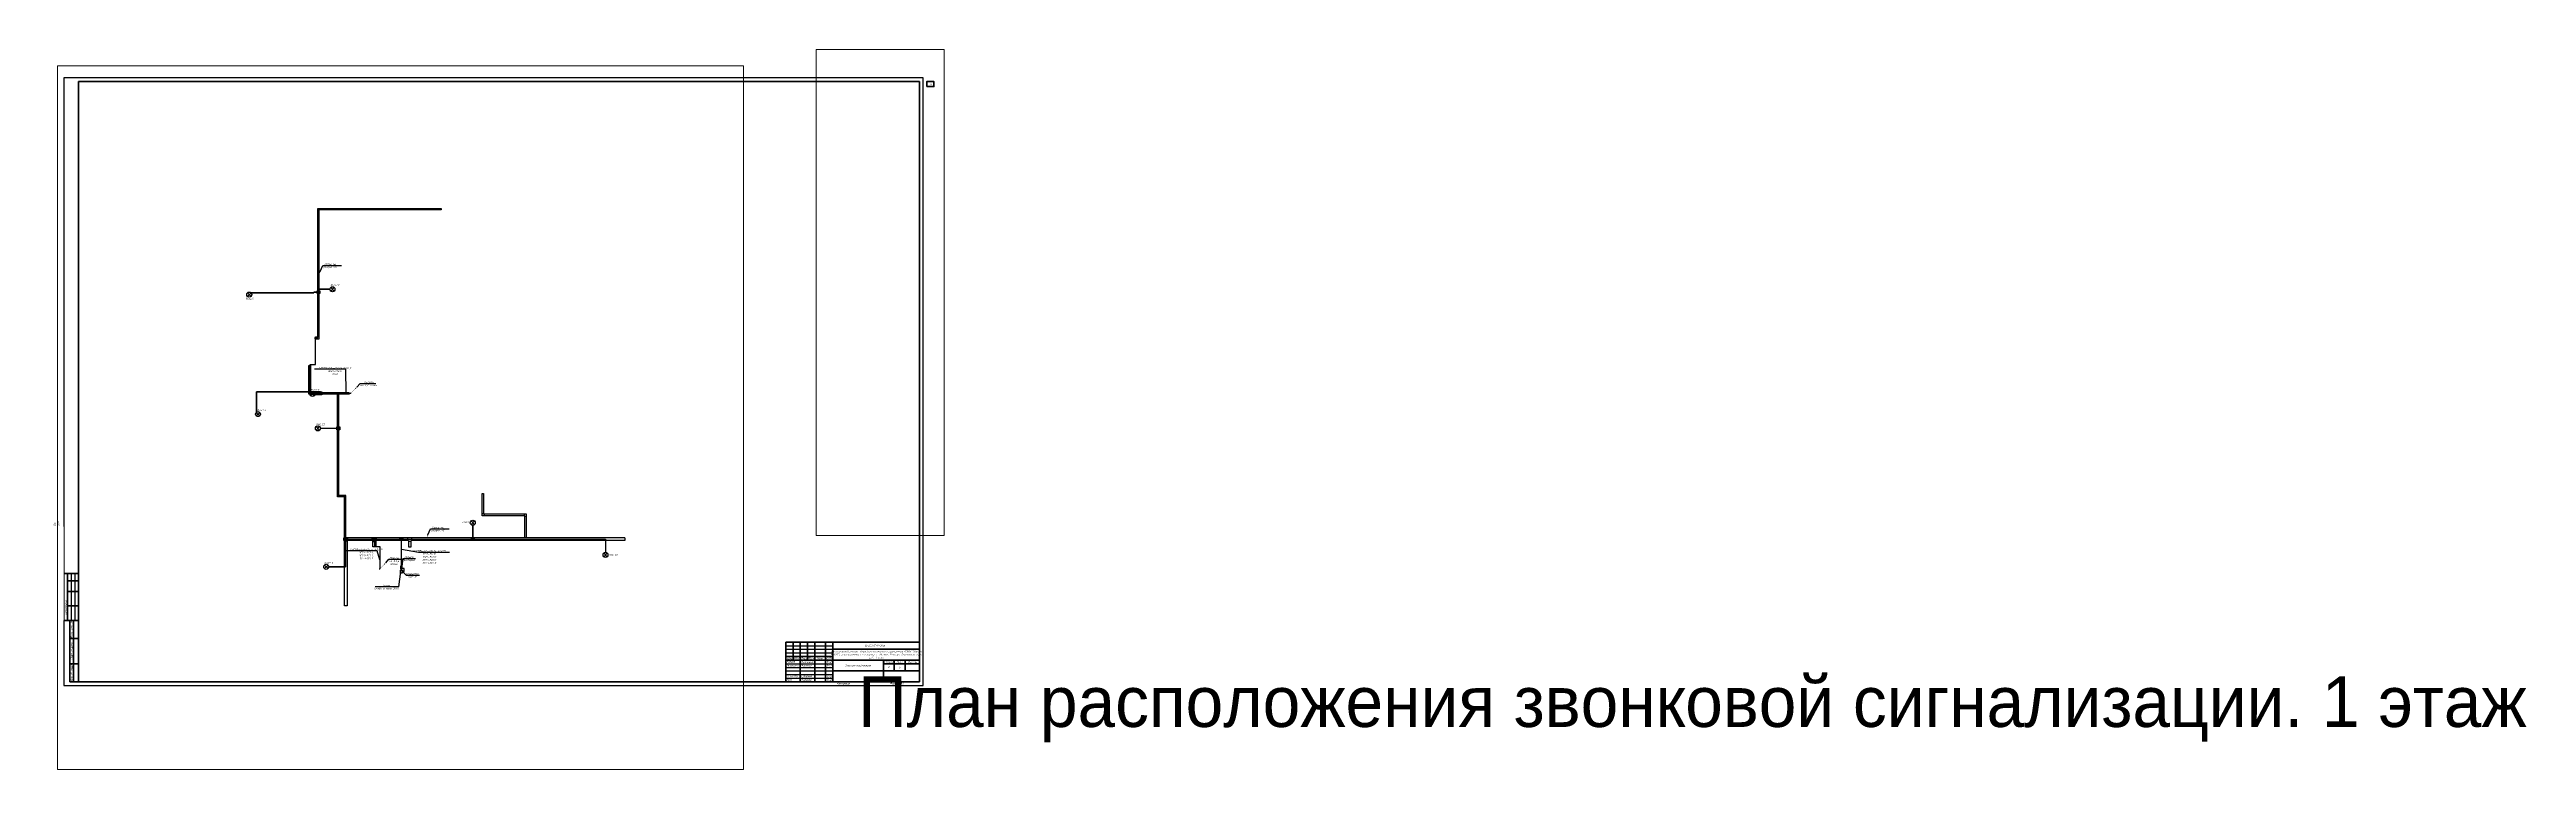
# Paper-space layout '5План расположения оборудования и кабельных трасс на 1 этаже' of a CAD drawing. Extents: x -20 to 3408, y -116 to 880.
# The model-space entities are those that its viewports show. They can reach past a viewport. Long polylines and large blocks are cut down to what shows.
import ezdxf
from ezdxf import colors
from ezdxf.entities.mleader import LeaderData, LeaderLine
from ezdxf.enums import TextEntityAlignment as Align
from ezdxf.math import Vec2, Vec3

# ---------------------------------------------------------------- set-up
doc = ezdxf.new("R2018")
doc.units = 0
doc.header["$LTSCALE"] = 100
doc.set_wipeout_variables(frame=1)
doc.layers.get('Defpoints').update_dxf_attribs({"color": 42})
for name, color, linetype in [('PDF _СКС', 1, 'Continuous'), ('PDF _СС_ЗВ_Кабель', 1, 'Continuous'), ('PDF _СС_ЗВ_Оборудование', 1, 'Continuous'), ('PDF _Текст', 7, 'Continuous'), ('СС. Текст', 7, 'Continuous')]:
    doc.layers.add(name, color=color, linetype=linetype)
for name, color, linetype, lineweight in [('СС_ЗВ_Кабель', 1, 'Continuous', 30), ('СС_ЗВ_Оборудование', 1, 'Continuous', 30), ('СС_СКК_Лоток', 170, 'Continuous', 25), ('СС_СОУЭ_Оборудование', 1, 'Continuous', 30), ('СС_ЭЧС_Кабель', 180, 'Continuous', 30)]:
    doc.layers.add(name, color=color, linetype=linetype, lineweight=lineweight)
doc.styles.add('ISOCPEUR', font='isocpeui.ttf', dxfattribs={"height": 250})
doc.styles.get("Standard").update_dxf_attribs({"font": 'arial.ttf'})

# ---------------------------------------------------------------- blocks, each defined once
blk = doc.blocks.new('*U96')
at = {"linetype": 'Continuous', "lineweight": 25}
for p, q in [((1189, 841), (0, 841)), ((0, 841), (0, 0)), ((1189, 0), (1189, 841)), ((10, 155), (10, 90)), ((15, 155), (15, 90)), ((999, 55), (1064, 55)), ((999, 50), (1064, 50)), ((999, 45), (1064, 45)), ((0, 0), (1189, 0)), ((999, 30), (1064, 30)), ((999, 25), (1064, 25)), ((999, 20), (1064, 20)), ((999, 15), (1064, 15)), ((999, 10), (1064, 10))]:
    blk.add_line(p, q, dxfattribs=at)
at = {"linetype": 'Continuous', "lineweight": 60}
for p, q in [((1184, 836), (20, 836)), ((20, 836), (20, 5)), ((1184, 5), (1184, 836)), ((20, 155), (0, 155)), ((5, 155), (5, 90)), ((20, 145), (5, 145)), ((20, 130), (5, 130)), ((20, 110), (5, 110)), ((20, 90), (0, 90)), ((8, 90), (8, 5)), ((13, 90), (13, 5)), ((8, 65), (20, 65)), ((999, 60), (1184, 60)), ((999, 5), (999, 60)), ((999, 40), (1064, 40)), ((999, 35), (1184, 35)), ((1009, 60), (1009, 35)), ((1019, 60), (1019, 5)), ((1029, 60), (1029, 35)), ((1039, 60), (1039, 5)), ((1054, 60), (1054, 5)), ((1064, 5), (1064, 60)), ((1064, 50), (1184, 50)), ((1134, 35), (1134, 5)), ((1149, 35), (1149, 20)), ((1164, 35), (1164, 20)), ((1184, 5), (1184, 60)), ((8, 30), (20, 30)), ((8, 5), (20, 5)), ((20, 5), (1184, 5)), ((1064, 20), (1184, 20)), ((1134, 30), (1184, 30))]:
    blk.add_line(p, q, dxfattribs=at)
at = {"linetype": 'Continuous', "lineweight": 40}
blk.add_line((1134, 5), (1134, 35), dxfattribs=at)
at = {"lineweight": 60}
blk.add_lwpolyline([(1194, 829), (1204, 829), (1204, 836), (1194, 836)], close=True, dxfattribs=at)
at = {"linetype": 'Continuous', "rotation": 90, "style": 'ISOCPEUR'}
for s, insert, char_height, width, attachment_point in [('20_Главный_специалист_ВК', (-12.5, 176), 2.5, 19, 4), ('01.26', (-12.5, 215), 2.5, 10, 5), ('21_Главный_специалист_ЭОМ', (-7.5, 176), 2.5, 19, 4), ('01.26', (-7.5, 215), 2.5, 10, 5), ('01.26', (-2.5, 215), 2.5, 10, 5), ('Согласовано', (-17.5, 172.5), 3, 35, 5), ('Гл. спец ВК', (-12.5, 156), 2.5, 19, 4), ('01.26', (-12.5, 150), 2.5, 10, 5), ('Гл. спец ЭОМ', (-7.5, 156), 2.5, 19, 4), ('19_Главный_конструктор', (-7.5, 111), 2.5, 19, 4), ('01.26', (-7.5, 150), 2.5, 10, 5), ('18_Главный_специалист_ОВ', (-2.5, 111), 2.5, 19, 4), ('01.26', (-2.5, 150), 2.5, 10, 5), ('17_ГАП', (-12.5, 111), 2.5, 19, 4), ('Гл. констр. ', (-7.5, 91), 2.5, 19, 4), ('Гл. спец ОВ', (-2.5, 91), 2.5, 19, 4), ('Согласовано', (2.5, 107.5), 2.5, 35, 5), ('ГАП', (-12.5, 91), 2.5, 19, 4), ('Взам. инв. №', (10.5, 77.5), 2.5, 25, 5), ('Подп. и дата', (10.5, 47.5), 2.5, 35, 5), ('Инв. № подл.', (10.5, 17.5), 2.5, 25, 5)]:
    blk.add_mtext(s, dxfattribs=dict(at, insert=insert, char_height=char_height, width=width, attachment_point=attachment_point))
at = {"char_height": 2.5, "attachment_point": 5, "style": 'ISOCPEUR'}
for s, insert, width in [('Изм.', (1004, 37.5), 10), ('Кол.уч', (1014, 37.5), 10), ('Лист', (1024, 37.5), 10), ('№док', (1034, 37.5), 10), ('Подп.', (1046.5, 37.5), 15), ('Дата', (1059, 37.5), 10), ('Стадия', (1141.5, 32.5), 15), ('Лист', (1156.5, 32.5), 15), ('Листов', (1174, 32.5), 20)]:
    blk.add_mtext(s, dxfattribs=dict(at, insert=insert, width=width))
at = {"linetype": 'Continuous', "char_height": 2.5, "style": 'ISOCPEUR'}
for s, insert, width, attachment_point in [('Капитальный ремонт общеобразовательного учреждения (ГБОУ "Школа №429"), расположенного по адресу: г. Москва, 5-ая ул. Соколиной горы д.14. 1 этап', (1124, 42.5), 120, 5), ('16-25//Г-Р-ЭЧФ', (1136, 55), 110, 6), ('Разраб.', (1000, 32.5), 19, 4), ('Проверил', (1000, 27.5), 19, 4), ('Н. контр.', (1000, 12.5), 19, 4), ('ГИП', (1000, 7.5), 19, 4), ('Николенко', (1020, 32.5), 19, 4), ('Маркова', (1020, 27.5), 19, 4), ('Губарева', (1020, 12.5), 19, 4), ('Маркова', (1020, 7.5), 19, 4), ('06.26', (1055.3, 32.5), 10, 4), ('06.26', (1055.3, 27.5), 10, 4), ('06.26', (1055.3, 12.5), 10, 4), ('06.26', (1055.3, 7.4), 10, 4), ('Копировал', (1078.5, 2.5), 25, 5), ('Р', (1141.5, 25), 15, 5), ('Формат', (1149.5, 2.5), 16, 5)]:
    blk.add_mtext(s, dxfattribs=dict(at, insert=insert, width=width, attachment_point=attachment_point))
at = {"linetype": 'Continuous', "insert": (1099, 27.5), "char_height": 2.5, "width": 70, "attachment_point": 5, "line_spacing_factor": 0.8, "style": 'ISOCPEUR'}
blk.add_mtext('Электрочасофикация', dxfattribs=at)
at = {"style": 'ISOCPEUR'}
for tag, p in [('Сквозная_нумерация', (1199, 832.5)), ('Форма3_номер_листа', (1156.5, 25)), ('Форма3_количество_листов', (1174, 25))]:
    blk.add_attdef(tag, text='', height=2.5, dxfattribs=at).set_placement(p, align=Align.MIDDLE_CENTER)
blk.add_attdef('Форма3_дополнительный_шифр', text='', height=2.5, dxfattribs=at).set_placement((1135.7, 55), align=Align.MIDDLE_LEFT)
at = {"lineweight": 30, "flags": 104}
blk.add_attdef('Форма3_наименование_чертежа', text='', height=2.5, dxfattribs=at).set_placement((1099, 12.5), align=Align.MIDDLE_CENTER)
at = {"style": 'ISOCPEUR', "flags": 8}
blk.add_attdef('Формат', (1157.5, 1.5), '', height=2.5, dxfattribs=at)
blk.add_wipeout([(-20, 220), (-0.5, 220), (-0.5, 90), (-20, 90)])
blk = doc.blocks.new('1й этаж лоток')
at = {"layer": 'СС_СКК_Лоток'}
for p, q in [((313033, -83464), (313033, -65611)), ((313033, -65611), (330140, -65611)), ((313233, -65872), (313033, -65872)), ((330140, -65811), (313233, -65811)), ((313233, -83664), (313233, -65811)), ((313276, -65811), (313276, -65611)), ((330140, -65611), (330140, -65811)), ((312624, -83464), (313033, -83464)), ((312624, -83464), (312624, -83664)), ((312624, -83664), (313233, -83664)), ((312983, -83464), (312983, -83664)), ((313033, -83397), (313233, -83397)), ((311832, -91342), (311832, -87368)), ((311832, -87368), (312032, -87368)), ((312032, -87368), (312032, -91142)), ((312032, -91084), (311832, -91084)), ((315779, -91342), (311832, -91342)), ((315731, -91142), (312032, -91142)), ((312070, -91142), (312070, -91342)), ((315722, -91342), (315722, -91142)), ((317414, -91142), (315731, -91142)), ((315779, -105563), (315779, -91342)), ((315779, -91401), (315979, -91401)), ((315979, -105363), (315979, -91342)), ((317414, -91342), (315979, -91342)), ((316029, -91342), (316029, -91142)), ((317414, -91142), (317414, -91342)), ((315979, -105307), (315779, -105307)), ((316736, -105563), (315779, -105563)), ((316936, -105363), (315979, -105363)), ((316027, -105363), (316027, -105563)), ((316673, -105563), (316673, -105363)), ((316736, -111200), (316736, -105563)), ((316736, -105630), (316936, -105630)), ((316936, -111200), (316936, -105363)), ((335795, -108153), (335795, -105058)), ((335795, -105058), (335995, -105058)), ((335995, -105058), (335995, -107953)), ((335995, -107878), (335795, -107878)), ((341714, -108153), (335795, -108153)), ((341914, -107953), (335995, -107953)), ((336081, -107953), (336081, -108153)), ((341646, -108153), (341646, -107953)), ((341714, -111200), (341714, -108153)), ((341714, -108236), (341914, -108236)), ((341914, -111200), (341914, -107953)), ((316736, -120644), (316736, -111200)), ((355555, -111200), (316736, -111200)), ((317136, -111695), (316736, -111695)), ((320675, -111600), (317136, -111600)), ((317136, -111600), (317136, -120644)), ((317218, -111600), (317218, -111200)), ((320592, -111600), (320592, -111200)), ((320675, -112442), (320675, -111600)), ((320675, -111709), (321075, -111709)), ((321075, -112442), (320675, -112442)), ((325583, -111600), (321075, -111600)), ((321075, -111600), (321075, -112442)), ((321152, -111600), (321152, -111200)), ((325491, -111600), (325491, -111200)), ((325583, -111600), (325583, -112443)), ((325583, -111695), (325983, -111695)), ((325583, -112443), (325983, -112443)), ((355555, -111600), (325983, -111600)), ((325983, -112443), (325983, -111600)), ((326064, -111600), (326064, -111200)), ((355555, -111200), (355555, -111600)), ((317136, -120644), (316736, -120644))]:
    blk.add_line(p, q, dxfattribs=at)
blk = doc.blocks.new('*U65')
blk.add_hatch(color=256).paths.add_polyline_path([(-0.7, -0.7, 1), (0.7, 0.7, 1)])
at = {"const_width": 0.5}
blk.add_lwpolyline([(0.5, 0.5), (6.4, 6.4)], dxfattribs=at)
blk.add_lwpolyline([(8.5, 8.5, 0, 1.5, 0), (6.4, 6.4, 2, 2, 0)], format="xyseb")
blk = doc.blocks.new('_None')

msp = doc.modelspace()

# ---------------------------------------------------------------- hatches: boundary and pattern name
at = {"layer": 'СС_ЗВ_Оборудование', "ltscale": 30}
h = msp.add_hatch(dxfattribs=at)
h.set_pattern_fill('ANGLE', color=256, scale=0.6, angle=-180)
h.set_pattern_definition([(180, (5464366053.0477, 3030526659.313), (-2e-15, -4.191), [3.048, -1.143]), (270, (5464366053.0477, 3030526659.313), (4.191, -2e-15), [3.048, -1.143])])
h.paths.add_polyline_path([(69561183.1, -33302703.1), (69561279.7, -33302703.1), (69561279.7, -33302297.9), (69561183.1, -33302297.9)])

# ---------------------------------------------------------------- linework, layer by layer
at = {"color": 1}
msp.add_lwpolyline([(69561545.1, -33303036), (69561672.1, -33303036), (69561672.1, -33302613.8), (69561376.2, -33302613.8)], dxfattribs=at)
at = {"layer": 'PDF _СКС', "lineweight": 30}
for points in [[(69539990.5, -33264447.4), (69540483.6, -33264940.5)], [(69539990.5, -33264940.5), (69540483.6, -33264447.4)], [(69551498.5, -33263715.8), (69551991.6, -33264208.9)], [(69551498.5, -33264208.9), (69551991.6, -33263715.8)], [(69548718.2, -33278204.7), (69549211.4, -33278697.9)], [(69548718.2, -33278697.9), (69549211.4, -33278204.7)], [(69541192.5, -33280999.4), (69541685.7, -33281492.6)], [(69541192.5, -33281492.6), (69541685.7, -33280999.4)], [(69549481.7, -33282973.1), (69549974.9, -33283466.2)], [(69549481.7, -33283466.2), (69549974.9, -33282973.1)], [(69570920.6, -33296030.7), (69571413.7, -33296523.8)], [(69570920.6, -33296523.8), (69571413.7, -33296030.7)], [(69550647.5, -33302140.6), (69551140.6, -33302633.7)], [(69550647.5, -33302633.7), (69551140.6, -33302140.6)], [(69589285.5, -33300499.8), (69589778.7, -33300992.9)], [(69589285.5, -33300992.9), (69589778.7, -33300499.8)]]:
    msp.add_lwpolyline(points, dxfattribs=at)
for centre in [(69540238.1, -33264692.9), (69551746.1, -33263961.3), (69548965.9, -33278450.2), (69541440.2, -33281244.9), (69549729.4, -33283218.6), (69571168.2, -33296276.2), (69550895.1, -33302386.1), (69589533.2, -33300745.3)]:
    msp.add_circle(centre, 349.7, dxfattribs=at)
at = {"layer": 'PDF _СС_ЗВ_Кабель', "lineweight": 30}
for points in [[(69549619.9, -33264167.9), (69550019.5, -33264167.9), (69550019.5, -33264565.4), (69549619.9, -33264565.4)], [(69549873.7, -33278175.7), (69550273.4, -33278175.7), (69550273.4, -33278573.2), (69549873.7, -33278573.2)], [(69552366.3, -33282999.9), (69552765.9, -33282999.9), (69552765.9, -33283397.4), (69552366.3, -33283397.4)], [(69553342.6, -33298357.1), (69553742.2, -33298357.1), (69553742.2, -33298754.6), (69553342.6, -33298754.6)], [(69557386.8, -33298356.2), (69557786.5, -33298356.2), (69557786.5, -33298753.7), (69557386.8, -33298753.7)], [(69561079.8, -33298356.2), (69561479.5, -33298356.2), (69561479.5, -33298753.7), (69561079.8, -33298753.7)], [(69570968.4, -33298356.2), (69571368, -33298356.2), (69571368, -33298753.7), (69570968.4, -33298753.7)]]:
    msp.add_lwpolyline(points, close=True, dxfattribs=at)
at = {"layer": 'PDF _СС_ЗВ_Оборудование', "color": 7, "lineweight": 0, "true_color": 0xffffff}
msp.add_lwpolyline([(69550545.5, -33302387.2), (69550571, -33302253.2)], dxfattribs=at)
at = {"layer": 'PDF _СС_ЗВ_Оборудование', "lineweight": 30}
for centre in [(69540237.7, -33264692.8), (69551745.7, -33263961.2), (69548965.5, -33278450.1), (69541439.8, -33281244.9), (69549729, -33283218.5), (69571167.8, -33296276.1), (69550894.7, -33302386), (69589532.7, -33300745.2)]:
    msp.add_circle(centre, 349.3, dxfattribs=at)
at = {"layer": 'СС_ЗВ_Кабель', "color": 6}
msp.add_line((69561376.2, -33303036), (69561443, -33303036), dxfattribs=at)
at = {"layer": 'СС_ЗВ_Оборудование', "ltscale": 30}
msp.add_lwpolyline([(69561183.1, -33302296.1), (69561183.1, -33302703.1)], dxfattribs=at)
msp.add_lwpolyline([(69561183.1, -33302703.1), (69561376.2, -33302703.1), (69561376.2, -33302297.9), (69561183.1, -33302297.9)], close=True, dxfattribs=at)
at = {"layer": 'СС_СОУЭ_Оборудование'}
for points in [[(69561376.2, -33302832.1), (69561376.2, -33303240), (69561183.1, -33303240), (69561183.1, -33302832.1)], [(69561545.1, -33302934.1), (69561545.1, -33303138), (69561443, -33303138), (69561443, -33302934.1)]]:
    msp.add_lwpolyline(points, close=True, dxfattribs=at)
at = {"layer": 'СС_ЭЧС_Кабель', "color": 1}
for points in [[(69554186.1, -33278382.1), (69550073.6, -33278373.4), (69550073.6, -33278578.2), (69550073.6, -33278168.6), (69541250, -33278168.6), (69541250, -33280951.5), (69541250, -33278168.6), (69548646.5, -33278168.6), (69548646.5, -33274362.1), (69549401.7, -33274362.1), (69549401.7, -33270524.7), (69549819.7, -33270524.7), (69549819.7, -33264365.6), (69549149.4, -33264365.6), (69549149.4, -33264467.6), (69540463.4, -33264467.6), (69549149.4, -33264467.6), (69549149.4, -33264365.6), (69549819.7, -33264365.6), (69549819.7, -33263962.3), (69551396.4, -33263961.4), (69549819.7, -33263962.3), (69549819.7, -33263962.3), (69549819.7, -33263962.3), (69549819.7, -33263962.3), (69549819.7, -33263962.3), (69549819.7, -33263962.3), (69549819.7, -33263962.3)], [(69550073.6, -33278578.2), (69549290.2, -33278578.2)], [(69554261.7, -33278382.1), (69552580.4, -33278382.1), (69552580.4, -33292616.1), (69553542.6, -33292616.1), (69553542.6, -33298553.9), (69557586.7, -33298553.9), (69557586.7, -33299590.3), (69558311.6, -33299590.3), (69558311.6, -33302683.5)], [(69550077.7, -33283198.7), (69552580.4, -33283198.7)], [(69553542.6, -33298553.9), (69553542.6, -33302386), (69551244.8, -33302386.1), (69553542.6, -33302386.1), (69553542.6, -33298553.9), (69571168.2, -33298553.9), (69571168.2, -33296625.9), (69571168.2, -33298553.9), (69589532.1, -33298553.9), (69589532.6, -33300395.9)], [(69561279.7, -33302296.1), (69561279.7, -33298553.9)]]:
    msp.add_lwpolyline(points, dxfattribs=at)

# ---------------------------------------------------------------- block references
msp.add_blockref('1й этаж лоток', (69236665.5, -33187152.7))
at = {"layer": 'СС_ЭЧС_Кабель', "color": 7, "xscale": 100, "yscale": 100, "zscale": 100}
for p in [(69554281.3, -33278341.5), (69558267.2, -33302688.3)]:
    msp.add_blockref('*U65', p, dxfattribs=at)

# ---------------------------------------------------------------- texts
at = {"layer": 'PDF _Текст', "attachment_point": 7, "style": 'ISOCPEUR'}
for s, insert, char_height in [('{\\fISOCPEUR|b0|i1|c204|p34;BIAL1.1}', (69539727.9, -33265376.2), 249.573), ('BIAL1.2', (69551474.6, -33263528), 249.57), ('BIAL1.3', (69548694.4, -33278017), 249.57), ('BIAL1.4', (69541333.6, -33280831.8), 249.57), ('BIAL1.5', (69549457.9, -33282785.4), 249.57), ('BIAL1.7', (69569726, -33296325.6), 249.57), ('BIAL1.6', (69550623.7, -33301952.9), 249.57), ('BIAL1.8', (69589992.8, -33300846.6), 249.57)]:
    msp.add_mtext(s, dxfattribs=dict(at, insert=insert, char_height=char_height))

# ---------------------------------------------------------------- leaders
at = {"layer": 'СС. Текст', "lineweight": 0}
ml = msp.add_multileader_mtext('Standard', dxfattribs=at)
ml.set_content('{\\C256;КПСВВнг(А)-LSLTx 1х2x1,5}\\PЗС2.1-ЗС2.3;\\PЗС3.1', color=7, style='ISOCPEUR')
ml.set_leader_properties(color=256)
ml.build(insert=Vec2(0, 0))
ml.multileader.update_dxf_attribs({"text_left_attachment_type": 6, "text_right_attachment_type": 6, "dogleg_length": 0.1, "arrow_head_size": 0, "scale": 100})
ctx = ml.context
ctx.base_point, ctx.scale, ctx.char_height, ctx.arrow_head_size, ctx.landing_gap_size, ctx.plane_origin = Vec3(69550595.7, -33275038.2), 100, 250, 0, 0, Vec3(69550260.4, -33277548.1)
ctx.left_attachment, ctx.right_attachment, ctx.text_align_type = 6, 6, 1
notes = []
notes.append((ctx, [(1, (1, 1, 0), (69553598.5, -33275038.2), (-1, 0), 10, [(0, [(69553654.4, -33278375.9)], 0, [])])]))
ctx.mtext.insert, ctx.mtext.width, ctx.mtext.defined_height, ctx.mtext.alignment, ctx.mtext.flow_direction = Vec3(69552092.1, -33274738.2), 2756.185, 416.7, 2, 5
ml = msp.add_multileader_mtext('Standard', dxfattribs=at)
ml.set_content('{\\C256;КПСВВнг(А)-LSLTx 1х2x1,5}\\PЗС2.1', color=7, style='ISOCPEUR')
ml.set_leader_properties(color=256)
ml.build(insert=Vec2(0, 0))
ml.multileader.update_dxf_attribs({"text_left_attachment_type": 6, "text_right_attachment_type": 6, "dogleg_length": 0.1, "arrow_head_size": 0, "scale": 100})
ctx = ml.context
ctx.base_point, ctx.scale, ctx.char_height, ctx.arrow_head_size, ctx.landing_gap_size, ctx.plane_origin = Vec3(69684628.2, -33277326.1), 100, 250, 0, 0, Vec3(69684631.1, -33277744.6)
ctx.left_attachment, ctx.right_attachment, ctx.text_align_type = 6, 6, 1
notes.append((ctx, [(1, (1, 1, 0), (69687631, -33277326.1), (-1, 0), 10, [(0, [(69688575.9, -33276932.6)], 0, [])])]))
ctx.mtext.insert, ctx.mtext.width, ctx.mtext.defined_height, ctx.mtext.alignment, ctx.mtext.flow_direction = Vec3(69686124.6, -33277026.1), 2756.185, 416.7, 2, 5
ml = msp.add_multileader_mtext('Standard', dxfattribs=at)
ml.set_content('{\\C256;Таймер \\PВиктория }', color=7, style='ISOCPEUR')
ml.set_leader_properties(color=256)
ml.build(insert=Vec2(0, 0))
ml.multileader.update_dxf_attribs({"text_left_attachment_type": 6, "text_right_attachment_type": 6, "dogleg_length": 0.1, "arrow_head_size": 0, "scale": 100})
ctx = ml.context
ctx.base_point, ctx.scale, ctx.char_height, ctx.arrow_head_size, ctx.landing_gap_size, ctx.plane_origin = Vec3(69561532.6, -33301238.9, 196.8), 100, 250, 0, 0, Vec3(69556507.4, -33304375.6, 196.8)
ctx.left_attachment, ctx.right_attachment, ctx.text_align_type = 6, 6, 1
notes.append((ctx, [(0, (1, 1, 0), (69561522.6, -33301238.9, 196.8), (1, 0), 10, [(0, [(69561376.2, -33302297.9, 196.8)], 0, [])])]))
ctx.mtext.insert, ctx.mtext.width, ctx.mtext.defined_height, ctx.mtext.alignment, ctx.mtext.flow_direction = Vec3(69562290.6, -33300913.9, 196.8), 5324.32, 917.3, 2, 5
ml = msp.add_multileader_mtext('Standard', dxfattribs=at)
ml.set_content('{\\C256;КПСВВнг(А)-LSLTx 1х2x1,5}\\PЗС1.1-ЗС1.8;\\PЗС2.1-ЭС2.6;\\PЗС3.1-ЗС3.3;\\PЗС4.1-ЗС4.3', color=7, style='ISOCPEUR')
ml.set_leader_properties(color=256)
ml.build(insert=Vec2(0, 0))
ml.multileader.update_dxf_attribs({"text_left_attachment_type": 6, "text_right_attachment_type": 6, "dogleg_length": 0.1, "arrow_head_size": 0, "scale": 100})
ctx = ml.context
ctx.base_point, ctx.scale, ctx.char_height, ctx.arrow_head_size, ctx.landing_gap_size, ctx.plane_origin = Vec3(69563647.9, -33300356.6), 100, 250, 0, 0, Vec3(69562592.5, -33300775.1)
ctx.left_attachment, ctx.right_attachment, ctx.text_align_type = 6, 6, 1
notes.append((ctx, [(0, (1, 1, 0), (69563637.9, -33300356.6), (1, 0), 10, [(0, [(69561279.7, -33299921.3)], 0, [])])]))
ctx.mtext.insert, ctx.mtext.width, ctx.mtext.defined_height, ctx.mtext.alignment, ctx.mtext.flow_direction = Vec3(69565144.3, -33300056.6), 4249.347, 416.7, 2, 5
ml = msp.add_multileader_mtext('Standard', dxfattribs=at)
ml.set_content('{\\C256;КПСВВнг(А)-LSLTx 1х2x1,5}\\PЗС2.4-ЗС2.6;\\PЗС3.2-ЗС3.3;\\PЗС4.1-ЗС4.3', color=7, style='ISOCPEUR')
ml.set_leader_properties(color=256)
ml.build(insert=Vec2(0, 0))
ml.multileader.update_dxf_attribs({"text_left_attachment_type": 6, "text_right_attachment_type": 6, "dogleg_length": 0.1, "arrow_head_size": 0, "scale": 100})
ctx = ml.context
ctx.base_point, ctx.scale, ctx.char_height, ctx.arrow_head_size, ctx.landing_gap_size, ctx.plane_origin = Vec3(69554914.8, -33300170), 100, 250, 0, 0, Vec3(69554917.7, -33300588.5)
ctx.left_attachment, ctx.right_attachment, ctx.text_align_type = 6, 6, 1
notes.append((ctx, [(1, (1, 1, 0), (69557917.6, -33300170), (-1, 0), 10, [(0, [(69558311.6, -33301416.3)], 0, [])])]))
ctx.mtext.insert, ctx.mtext.width, ctx.mtext.defined_height, ctx.mtext.alignment, ctx.mtext.flow_direction = Vec3(69556411.2, -33299870), 2756.185, 416.7, 2, 5
ml = msp.add_multileader_mtext('Standard', dxfattribs=at)
ml.set_content('{\\C256;КПСВВнг(А)-LSLTx 1х2x1,5}\\PЗС2.4-ЗС2.6', color=7, style='ISOCPEUR')
ml.set_leader_properties(color=256)
ml.build(insert=Vec2(0, 0))
ml.multileader.update_dxf_attribs({"text_left_attachment_type": 6, "text_right_attachment_type": 6, "dogleg_length": 0.1, "arrow_head_size": 0, "scale": 100})
ctx = ml.context
ctx.base_point, ctx.scale, ctx.char_height, ctx.arrow_head_size, ctx.landing_gap_size, ctx.plane_origin = Vec3(69689495.8, -33303549.4), 100, 250, 0, 0, Vec3(69689498.7, -33301958.4)
ctx.left_attachment, ctx.right_attachment, ctx.text_align_type = 6, 6, 1
notes.append((ctx, [(1, (1, 1, 0), (69692498.6, -33303549.4), (-1, 0), 10, [(0, [(69693295.6, -33301043)], 0, [])])]))
ctx.mtext.insert, ctx.mtext.width, ctx.mtext.defined_height, ctx.mtext.alignment, ctx.mtext.flow_direction = Vec3(69690992.2, -33303249.4), 2756.185, 416.7, 2, 5
ml = msp.add_multileader_mtext('Standard', dxfattribs=at)
ml.set_content('{\\C256;Sonar\\P(учтён в томе ЭОМ)}', color=7, style='ISOCPEUR')
ml.set_leader_properties(color=256)
ml.build(insert=Vec2(0, 0))
ml.multileader.update_dxf_attribs({"text_left_attachment_type": 6, "text_right_attachment_type": 6, "dogleg_length": 0.1, "arrow_head_size": 0, "scale": 100})
ctx = ml.context
ctx.base_point, ctx.scale, ctx.char_height, ctx.arrow_head_size, ctx.landing_gap_size, ctx.plane_origin = Vec3(69557537, -33305156.1), 100, 250, 0, 0, Vec3(69556238.6, -33305541)
ctx.left_attachment, ctx.right_attachment, ctx.text_align_type = 6, 6, 1
notes.append((ctx, [(1, (1, 1, 0), (69560864.1, -33305156.1), (-1, 0), 10, [(0, [(69561183.1, -33303036)], 0, [])])]))
ctx.mtext.insert, ctx.mtext.width, ctx.mtext.defined_height, ctx.mtext.alignment, ctx.mtext.flow_direction = Vec3(69559195.6, -33304831.1), 3545.886, 4628.9, 2, 5
ml = msp.add_multileader_mtext('Standard', dxfattribs=at)
ml.set_content('{\\C256;Конвертер\\PDAP IP}', color=7, style='ISOCPEUR')
ml.set_leader_properties(color=256)
ml.build(insert=Vec2(0, 0))
ml.multileader.update_dxf_attribs({"text_left_attachment_type": 6, "text_right_attachment_type": 6, "dogleg_length": 0.1, "arrow_head_size": 0, "scale": 100})
ctx = ml.context
ctx.base_point, ctx.scale, ctx.char_height, ctx.arrow_head_size, ctx.landing_gap_size, ctx.plane_origin = Vec3(69561963.1, -33303530.4), 100, 250, 0, 0, Vec3(69559086.8, -33309680.9)
ctx.left_attachment, ctx.right_attachment, ctx.text_align_type = 6, 6, 1
notes.append((ctx, [(0, (1, 1, 0), (69561953.1, -33303530.4), (1, 0), 10, [(0, [(69561545.1, -33303138)], 0, [])])]))
ctx.mtext.insert, ctx.mtext.width, ctx.mtext.alignment, ctx.mtext.flow_direction = Vec3(69562807, -33303230.4), 1030.326, 2, 5
at = {"layer": 'СС_СКК_Лоток', "color": 7}
ml = msp.add_multileader_mtext('Standard', dxfattribs=at)
ml.set_content('Лоток см. раздел СКС', color=7, style='ISOCPEUR')
ml.set_leader_properties()
ml.build(insert=Vec2(0, 0))
ml.multileader.update_dxf_attribs({"text_left_attachment_type": 6, "text_right_attachment_type": 6, "dogleg_length": 100, "arrow_head_size": 400})
ctx = ml.context
ctx.base_point, ctx.char_height, ctx.arrow_head_size, ctx.landing_gap_size, ctx.plane_origin = Vec3(69550502.1, -33260677.6), 250, 400, 0, Vec3(69556439.9, -33261868.3)
ctx.left_attachment, ctx.right_attachment, ctx.text_align_type = 6, 6, 1
notes.append((ctx, [(1, (1, 1, 0), (69550402.1, -33260677.6), (1, 0), 100, [(0, [(69549901.1, -33261841.8)], 0, [])])]))
ctx.mtext.insert, ctx.mtext.width, ctx.mtext.alignment, ctx.mtext.flow_direction = Vec3(69551428.5, -33260352.6), 2467.274, 2, 5
ml = msp.add_multileader_mtext('Standard', dxfattribs=at)
ml.set_content('Лоток см. раздел СКС', color=7, style='ISOCPEUR')
ml.set_leader_properties()
ml.build(insert=Vec2(0, 0))
ml.multileader.update_dxf_attribs({"text_left_attachment_type": 6, "text_right_attachment_type": 6, "dogleg_length": 100, "arrow_head_size": 400})
ctx = ml.context
ctx.base_point, ctx.char_height, ctx.arrow_head_size, ctx.landing_gap_size, ctx.plane_origin = Vec3(69565397.9, -33297140.2), 250, 400, 0, Vec3(69571335.6, -33298330.9)
ctx.left_attachment, ctx.right_attachment, ctx.text_align_type = 6, 6, 1
notes.append((ctx, [(1, (1, 1, 0), (69565297.9, -33297140.2), (1, 0), 100, [(0, [(69564796.9, -33298304.4)], 0, [])])]))
ctx.mtext.insert, ctx.mtext.width, ctx.mtext.alignment, ctx.mtext.flow_direction = Vec3(69566324.2, -33296815.2), 2467.274, 2, 5
at = {"layer": 'СС_ЭЧС_Кабель', "color": 7, "lineweight": 0}
ml = msp.add_multileader_mtext('Standard', dxfattribs=at)
ml.set_content('Подъём\\Pна 2,3 этажи', color=7, style='ISOCPEUR')
ml.set_leader_properties()
ml.set_arrow_properties(name='NONE')
ml.build(insert=Vec2(0, 0))
ml.multileader.update_dxf_attribs({"text_left_attachment_type": 6, "text_right_attachment_type": 6, "dogleg_length": 100, "arrow_head_size": 400})
ctx = ml.context
ctx.base_point, ctx.char_height, ctx.arrow_head_size, ctx.landing_gap_size, ctx.plane_origin = Vec3(69555664.4, -33276997.4), 250, 400, 0, Vec3(69563312.1, -33278554.2)
ctx.left_attachment, ctx.right_attachment, ctx.text_align_type = 6, 6, 1
notes.append((ctx, [(1, (1, 1, 0), (69555564.4, -33276997.4), (1, 0), 100, [(0, [(69555131.3, -33277491.5)], 0, [])])]))
ctx.mtext.insert, ctx.mtext.width, ctx.mtext.alignment, ctx.mtext.flow_direction = Vec3(69556752, -33276697.4), 2407.756, 2, 5
ml = msp.add_multileader_mtext('Standard', dxfattribs=at)
ml.set_content('Подъём \\Pна 2,3,4 этажи', color=7, style='ISOCPEUR')
ml.set_leader_properties()
ml.set_arrow_properties(name='NONE')
ml.build(insert=Vec2(0, 0))
ml.multileader.update_dxf_attribs({"text_left_attachment_type": 6, "text_right_attachment_type": 6, "dogleg_length": 100, "arrow_head_size": 400})
ctx = ml.context
ctx.base_point, ctx.char_height, ctx.arrow_head_size, ctx.landing_gap_size, ctx.plane_origin = Vec3(69559650.3, -33301344.2), 250, 400, 0, Vec3(69567298, -33302900.9)
ctx.left_attachment, ctx.right_attachment, ctx.text_align_type = 6, 6, 1
notes.append((ctx, [(1, (1, 1, 0), (69559550.3, -33301344.2), (1, 0), 100, [(0, [(69559117.2, -33301838.3)], 0, [])])]))
ctx.mtext.insert, ctx.mtext.width, ctx.mtext.alignment, ctx.mtext.flow_direction = Vec3(69560278, -33301044.2), 1991.197, 2, 5
for ctx, leaders in notes:
    for number, flags, end, landing, length, lines in leaders:
        leader = LeaderData()
        leader.index, (leader.has_last_leader_line, leader.has_dogleg_vector, leader.attachment_direction) = number, flags
        leader.last_leader_point, leader.dogleg_vector, leader.dogleg_length = Vec3(end), Vec3(landing), length
        for number, points, colour, breaks in lines:
            line = LeaderLine()
            line.index, line.vertices, line.color, line.breaks = number, Vec3.list(points), colors.encode_raw_color(colour), breaks
            leader.lines.append(line)
        ctx.leaders.append(leader)

psp = doc.layouts.new('5План расположения оборудования и кабельных трасс на 1 этаже')

# ---------------------------------------------------------------- viewports
at = {"layer": 'Defpoints', "color": 2}
psp.add_viewport(center=(465.7, 370.7), size=(949.1, 974.1), view_center_point=(69561160.3, -33281735.2), view_height=97410.38, dxfattribs=at)

# ---------------------------------------------------------------- next in the draw order: block references
ref = psp.add_blockref('*U96', (0, 0))
ref.add_attrib('Формат', 'А0', (1157.5, 1.5), dxfattribs={"height": 2.5, "style": 'ISOCPEUR'})
ref.add_attrib('Форма3_номер_листа', '6', dxfattribs={"height": 2.5, "style": 'ISOCPEUR'}).set_placement((1156.5, 25), align=Align.MIDDLE_CENTER)
lines = psp.add_mtext('План расположения звонковой сигнализации. 1 этаж', dxfattribs={"insert": (1099, 12.5), "char_height": 70, "attachment_point": 1})
ref.add_attrib('Форма3_наименование_чертежа', '', (1099, 12.5), dxfattribs={"flags": 104}).embed_mtext(lines)
ref.add_attrib('Сквозная_нумерация', '26', dxfattribs={"height": 2.5, "style": 'ISOCPEUR'}).set_placement((1199, 832.5), align=Align.MIDDLE_CENTER)

# ---------------------------------------------------------------- next in the draw order: viewports
psp.add_viewport(center=(1129.6, 544.1), size=(176.8, 672.67), view_center_point=(69626298.3, -33266356.7), view_height=67266.67, status=3, dxfattribs=at)

doc.saveas('drawing.dxf')
